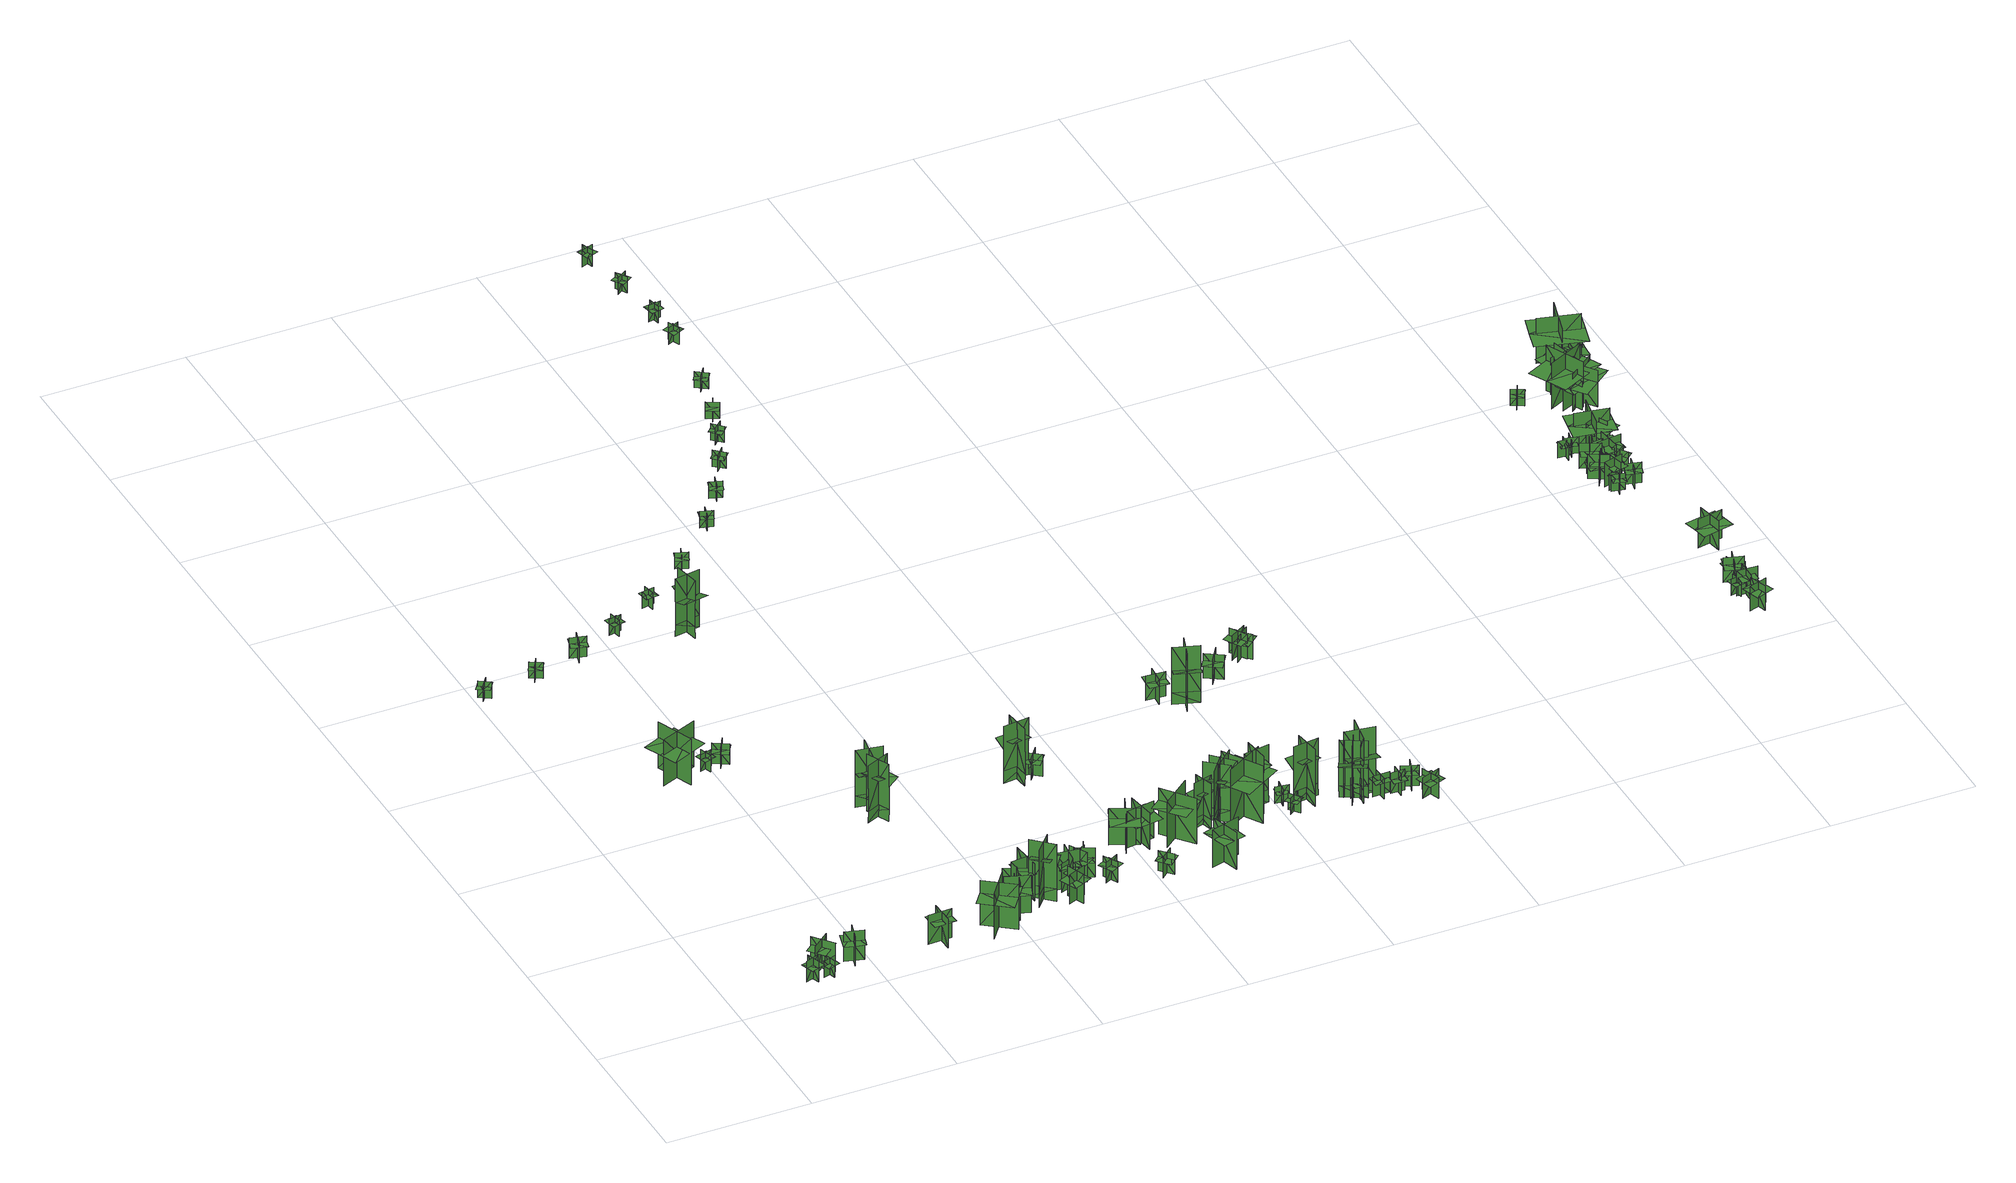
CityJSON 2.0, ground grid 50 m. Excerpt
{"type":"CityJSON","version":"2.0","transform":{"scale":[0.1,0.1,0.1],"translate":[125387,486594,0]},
"CityObjects":{
"tree1":{"type":"SolitaryVegetationObject","geometry":[{"type":"MultiSurface","lod":"1","boundaries":[[[0,1,2]],[[0,2,3]],[[4,5,6]],[[4,6,7]],[[8,9,10]],[[8,10,11]],[[8,12,13]],[[8,13,9]]]}]},
"tree2":{"type":"SolitaryVegetationObject","geometry":[{"type":"MultiSurface","lod":"1","boundaries":[[[14,15,16]],[[14,16,17]],[[18,19,20]],[[18,20,21]],[[22,23,24]],[[22,24,25]],[[22,25,26]],[[22,26,27]]]}]},
"tree3":{"type":"SolitaryVegetationObject","geometry":[{"type":"MultiSurface","lod":"1","boundaries":[[[28,29,30]],[[28,30,31]],[[32,33,34]],[[32,34,35]],[[36,37,38]],[[36,38,39]],[[36,40,41]],[[36,41,37]]]}]},
"tree4":{"type":"SolitaryVegetationObject","geometry":[{"type":"MultiSurface","lod":"1","boundaries":[[[42,43,44]],[[42,44,45]],[[46,47,48]],[[46,48,49]],[[50,51,52]],[[50,52,53]],[[50,54,55]],[[50,55,51]]]}]},
"tree5":{"type":"SolitaryVegetationObject","geometry":[{"type":"MultiSurface","lod":"1","boundaries":[[[56,57,58]],[[56,58,59]],[[60,61,62]],[[60,62,63]],[[64,65,66]],[[64,66,67]],[[64,67,68]],[[64,68,69]]]}]},
"tree6":{"type":"SolitaryVegetationObject","geometry":[{"type":"MultiSurface","lod":"1","boundaries":[[[70,71,72]],[[70,72,73]],[[74,75,76]],[[74,76,77]],[[78,79,80]],[[78,80,81]],[[78,82,83]],[[78,83,79]]]}]},
"tree7":{"type":"SolitaryVegetationObject","geometry":[{"type":"MultiSurface","lod":"1","boundaries":[[[84,85,86]],[[84,86,87]],[[88,89,90]],[[88,90,91]],[[92,93,94]],[[92,94,95]],[[92,95,96]],[[92,96,97]]]}]},
"tree8":{"type":"SolitaryVegetationObject","geometry":[{"type":"MultiSurface","lod":"1","boundaries":[[[98,99,100]],[[98,100,101]],[[102,103,104]],[[102,104,105]],[[106,107,108]],[[106,108,109]],[[106,109,110]],[[106,110,111]]]}]},
"tree9":{"type":"SolitaryVegetationObject","geometry":[{"type":"MultiSurface","lod":"1","boundaries":[[[112,113,114]],[[112,114,115]],[[116,117,118]],[[116,118,119]],[[120,121,122]],[[120,122,123]],[[120,123,124]],[[120,124,125]]]}]},
"tree10":{"type":"SolitaryVegetationObject","geometry":[{"type":"MultiSurface","lod":"1","boundaries":[[[126,127,128]],[[126,128,129]],[[130,131,132]],[[130,132,133]],[[134,135,136]],[[134,136,137]],[[134,137,138]],[[134,138,139]]]}]},
"tree11":{"type":"SolitaryVegetationObject","geometry":[{"type":"MultiSurface","lod":"1","boundaries":[[[140,141,142]],[[140,142,143]],[[144,145,146]],[[144,146,147]],[[148,149,150]],[[148,150,151]],[[148,151,152]],[[148,152,153]]]}]},
"tree12":{"type":"SolitaryVegetationObject","geometry":[{"type":"MultiSurface","lod":"1","boundaries":[[[154,155,156]],[[154,156,157]],[[158,159,160]],[[158,160,161]],[[162,163,164]],[[162,164,165]],[[162,165,166]],[[162,166,167]]]}]},
"tree13":{"type":"SolitaryVegetationObject","geometry":[{"type":"MultiSurface","lod":"1","boundaries":[[[168,169,170]],[[168,170,171]],[[172,173,174]],[[172,174,175]],[[176,177,178]],[[176,178,179]],[[176,180,181]],[[176,181,177]]]}]},
"tree14":{"type":"SolitaryVegetationObject","geometry":[{"type":"MultiSurface","lod":"1","boundaries":[[[182,183,184]],[[182,184,185]],[[186,187,188]],[[186,188,189]],[[190,191,187]],[[190,187,186]],[[192,193,183]],[[192,183,182]],[[194,195,196]],[[194,196,197]],[[198,199,200]],[[198,200,201]]]}]},
"tree15":{"type":"SolitaryVegetationObject","geometry":[{"type":"MultiSurface","lod":"1","boundaries":[[[202,203,204]],[[202,204,205]],[[206,207,208]],[[206,208,209]],[[210,211,212]],[[210,212,213]],[[210,214,215]],[[210,215,211]]]}]},
"tree16":{"type":"SolitaryVegetationObject","geometry":[{"type":"MultiSurface","lod":"1","boundaries":[[[216,217,218]],[[216,218,219]],[[220,221,222]],[[220,222,223]],[[224,225,221]],[[224,221,220]],[[226,227,217]],[[226,217,216]],[[228,229,230]],[[228,230,231]],[[232,233,234]],[[232,234,235]]]}]},
"tree17":{"type":"SolitaryVegetationObject","geometry":[{"type":"MultiSurface","lod":"1","boundaries":[[[236,237,238]],[[236,238,239]],[[240,241,242]],[[240,242,243]],[[244,245,246]],[[244,246,247]],[[244,247,248]],[[244,248,249]]]}]},
"tree18":{"type":"SolitaryVegetationObject","geometry":[{"type":"MultiSurface","lod":"1","boundaries":[[[250,251,252]],[[250,252,253]],[[254,255,256]],[[254,256,257]],[[258,259,260]],[[258,260,261]],[[258,261,262]],[[258,262,263]]]}]},
"tree19":{"type":"SolitaryVegetationObject","geometry":[{"type":"MultiSurface","lod":"1","boundaries":[[[264,265,266]],[[264,266,267]],[[268,269,270]],[[268,270,271]],[[272,273,269]],[[272,269,268]],[[274,275,265]],[[274,265,264]],[[276,277,278]],[[276,278,279]],[[280,281,282]],[[280,282,283]]]}]},
"tree20":{"type":"SolitaryVegetationObject","geometry":[{"type":"MultiSurface","lod":"1","boundaries":[[[284,285,286]],[[284,286,287]],[[288,289,290]],[[288,290,291]],[[292,293,294]],[[292,294,295]],[[292,295,296]],[[292,296,297]]]}]},
"tree21":{"type":"SolitaryVegetationObject","geometry":[{"type":"MultiSurface","lod":"1","boundaries":[[[298,299,300]],[[298,300,301]],[[302,303,304]],[[302,304,305]],[[306,307,308]],[[306,308,309]],[[306,310,311]],[[306,311,307]]]}]},
"tree22":{"type":"SolitaryVegetationObject","geometry":[{"type":"MultiSurface","lod":"1","boundaries":[[[312,313,314]],[[312,314,315]],[[316,317,318]],[[316,318,319]],[[320,321,322]],[[320,322,323]],[[320,323,324]],[[320,324,325]]]}]},
"tree23":{"type":"SolitaryVegetationObject","geometry":[{"type":"MultiSurface","lod":"1","boundaries":[[[326,327,328]],[[326,328,329]],[[330,331,332]],[[330,332,333]],[[334,335,336]],[[334,336,337]],[[334,337,338]],[[334,338,339]]]}]},
"tree24":{"type":"SolitaryVegetationObject","geometry":[{"type":"MultiSurface","lod":"1","boundaries":[[[340,341,342]],[[340,342,343]],[[344,345,346]],[[344,346,347]],[[348,349,350]],[[348,350,351]],[[348,352,353]],[[348,353,349]]]}]},
"tree25":{"type":"SolitaryVegetationObject","geometry":[{"type":"MultiSurface","lod":"1","boundaries":[[[354,355,356]],[[354,356,357]],[[358,359,360]],[[358,360,361]],[[362,363,359]],[[362,359,358]],[[364,365,355]],[[364,355,354]],[[366,367,368]],[[366,368,369]],[[370,371,372]],[[370,372,373]]]}]},
"tree26":{"type":"SolitaryVegetationObject","geometry":[{"type":"MultiSurface","lod":"1","boundaries":[[[374,375,376]],[[374,376,377]],[[378,379,380]],[[378,380,381]],[[382,383,384]],[[382,384,385]],[[382,385,386]],[[382,386,387]]]}]},
"tree27":{"type":"SolitaryVegetationObject","geometry":[{"type":"MultiSurface","lod":"1","boundaries":[[[388,389,390]],[[388,390,391]],[[392,393,394]],[[392,394,395]],[[396,397,398]],[[396,398,399]],[[396,400,401]],[[396,401,397]]]}]},
"tree28":{"type":"SolitaryVegetationObject","geometry":[{"type":"MultiSurface","lod":"1","boundaries":[[[402,403,404]],[[402,404,405]],[[406,407,408]],[[406,408,409]],[[410,411,412]],[[410,412,413]],[[410,413,414]],[[410,414,415]]]}]},
"tree29":{"type":"SolitaryVegetationObject","geometry":[{"type":"MultiSurface","lod":"1","boundaries":[[[416,417,418]],[[416,418,419]],[[420,421,422]],[[420,422,423]],[[424,425,421]],[[424,421,420]],[[426,427,417]],[[426,417,416]],[[428,429,430]],[[428,430,431]],[[432,433,434]],[[432,434,435]]]}]},
"tree30":{"type":"SolitaryVegetationObject","geometry":[{"type":"MultiSurface","lod":"1","boundaries":[[[436,437,438]],[[436,438,439]],[[440,441,442]],[[440,442,443]],[[444,445,446]],[[444,446,447]],[[444,447,448]],[[444,448,449]]]}]},
"tree31":{"type":"SolitaryVegetationObject","geometry":[{"type":"MultiSurface","lod":"1","boundaries":[[[450,451,452]],[[450,452,453]],[[454,455,456]],[[454,456,457]],[[458,459,460]],[[458,460,461]],[[458,461,462]],[[458,462,463]]]}]},
"tree32":{"type":"SolitaryVegetationObject","geometry":[{"type":"MultiSurface","lod":"1","boundaries":[[[464,465,466]],[[464,466,467]],[[468,469,470]],[[468,470,471]],[[472,473,474]],[[472,474,475]],[[472,475,476]],[[472,476,477]]]}]},
"tree33":{"type":"SolitaryVegetationObject","geometry":[{"type":"MultiSurface","lod":"1","boundaries":[[[478,479,480]],[[478,480,481]],[[482,483,484]],[[482,484,485]],[[486,487,488]],[[486,488,489]],[[486,489,490]],[[486,490,491]]]}]},
"tree34":{"type":"SolitaryVegetationObject","geometry":[{"type":"MultiSurface","lod":"1","boundaries":[[[492,493,494]],[[492,494,495]],[[496,497,498]],[[496,498,499]],[[500,501,502]],[[500,502,503]],[[500,503,504]],[[500,504,505]]]}]},
"tree35":{"type":"SolitaryVegetationObject","geometry":[{"type":"MultiSurface","lod":"1","boundaries":[[[506,507,508]],[[506,508,509]],[[510,511,512]],[[510,512,513]],[[514,515,516]],[[514,516,517]],[[514,518,519]],[[514,519,515]]]}]},
"tree36":{"type":"SolitaryVegetationObject","geometry":[{"type":"MultiSurface","lod":"1","boundaries":[[[520,521,522]],[[520,522,523]],[[524,525,526]],[[524,526,527]],[[528,529,530]],[[528,530,531]],[[528,532,533]],[[528,533,529]]]}]},
"tree37":{"type":"SolitaryVegetationObject","geometry":[{"type":"MultiSurface","lod":"1","boundaries":[[[534,535,536]],[[534,536,537]],[[538,539,540]],[[538,540,541]],[[542,543,544]],[[542,544,545]],[[542,545,546]],[[542,546,547]]]}]},
"tree38":{"type":"SolitaryVegetationObject","geometry":[{"type":"MultiSurface","lod":"1","boundaries":[[[548,549,550]],[[548,550,551]],[[552,553,554]],[[552,554,555]],[[556,557,553]],[[556,553,552]],[[558,559,549]],[[558,549,548]],[[560,561,562]],[[560,562,563]],[[564,565,566]],[[564,566,567]]]}]},
"tree39":{"type":"SolitaryVegetationObject","geometry":[{"type":"MultiSurface","lod":"1","boundaries":[[[568,569,570]],[[568,570,571]],[[572,573,574]],[[572,574,575]],[[576,577,573]],[[576,573,572]],[[578,579,569]],[[578,569,568]],[[580,581,582]],[[580,582,583]],[[584,585,586]],[[584,586,587]]]}]},
"tree40":{"type":"SolitaryVegetationObject","geometry":[{"type":"MultiSurface","lod":"1","boundaries":[[[588,589,590]],[[588,590,591]],[[592,593,594]],[[592,594,595]],[[596,597,598]],[[596,598,599]],[[596,599,600]],[[596,600,601]]]}]},
"tree41":{"type":"SolitaryVegetationObject","geometry":[{"type":"MultiSurface","lod":"1","boundaries":[[[602,603,604]],[[602,604,605]],[[606,607,608]],[[606,608,609]],[[610,611,612]],[[610,612,613]],[[610,613,614]],[[610,614,615]]]}]},
"tree42":{"type":"SolitaryVegetationObject","geometry":[{"type":"MultiSurface","lod":"1","boundaries":[[[616,617,618]],[[616,618,619]],[[620,621,622]],[[620,622,623]],[[624,625,621]],[[624,621,620]],[[626,627,617]],[[626,617,616]],[[628,629,630]],[[628,630,631]],[[632,633,634]],[[632,634,635]]]}]},
"tree43":{"type":"SolitaryVegetationObject","geometry":[{"type":"MultiSurface","lod":"1","boundaries":[[[636,637,638]],[[636,638,639]],[[640,641,642]],[[640,642,643]],[[644,645,646]],[[644,646,647]],[[644,647,648]],[[644,648,649]]]}]},
"tree44":{"type":"SolitaryVegetationObject","geometry":[{"type":"MultiSurface","lod":"1","boundaries":[[[650,651,652]],[[650,652,653]],[[654,655,656]],[[654,656,657]],[[658,659,655]],[[658,655,654]],[[660,661,651]],[[660,651,650]],[[662,663,664]],[[662,664,665]],[[666,667,668]],[[666,668,669]]]}]},
"tree45":{"type":"SolitaryVegetationObject","geometry":[{"type":"MultiSurface","lod":"1","boundaries":[[[670,671,672]],[[670,672,673]],[[674,675,676]],[[674,676,677]],[[678,679,680]],[[678,680,681]],[[678,681,682]],[[678,682,683]]]}]},
"tree46":{"type":"SolitaryVegetationObject","geometry":[{"type":"MultiSurface","lod":"1","boundaries":[[[684,685,686]],[[684,686,687]],[[688,689,690]],[[688,690,691]],[[692,693,694]],[[692,694,695]],[[692,695,696]],[[692,696,697]]]}]},
"tree47":{"type":"SolitaryVegetationObject","geometry":[{"type":"MultiSurface","lod":"1","boundaries":[[[698,699,700]],[[698,700,701]],[[702,703,704]],[[702,704,705]],[[706,707,708]],[[706,708,709]],[[706,709,710]],[[706,710,711]]]}]},
"tree48":{"type":"SolitaryVegetationObject","geometry":[{"type":"MultiSurface","lod":"1","boundaries":[[[712,713,714]],[[712,714,715]],[[716,717,718]],[[716,718,719]],[[720,721,722]],[[720,722,723]],[[720,723,724]],[[720,724,725]]]}]},
"tree49":{"type":"SolitaryVegetationObject","geometry":[{"type":"MultiSurface","lod":"1","boundaries":[[[726,727,728]],[[726,728,729]],[[730,731,732]],[[730,732,733]],[[734,735,731]],[[734,731,730]],[[736,737,727]],[[736,727,726]],[[738,739,740]],[[738,740,741]],[[742,743,744]],[[742,744,745]]]}]},
"tree50":{"type":"SolitaryVegetationObject","geometry":[{"type":"MultiSurface","lod":"1","boundaries":[[[746,747,748]],[[746,748,749]],[[750,751,752]],[[750,752,753]],[[754,755,756]],[[754,756,757]],[[754,757,758]],[[754,758,759]]]}]},
"tree51":{"type":"SolitaryVegetationObject","geometry":[{"type":"MultiSurface","lod":"1","boundaries":[[[760,761,762]],[[760,762,763]],[[764,765,766]],[[764,766,767]],[[768,769,770]],[[768,770,771]],[[768,771,772]],[[768,772,773]]]}]},
"tree52":{"type":"SolitaryVegetationObject","geometry":[{"type":"MultiSurface","lod":"1","boundaries":[[[774,775,776]],[[774,776,777]],[[778,779,780]],[[778,780,781]],[[782,783,779]],[[782,779,778]],[[784,785,775]],[[784,775,774]],[[786,787,788]],[[786,788,789]],[[790,791,792]],[[790,792,793]]]}]},
"tree53":{"type":"SolitaryVegetationObject","geometry":[{"type":"MultiSurface","lod":"1","boundaries":[[[794,795,796]],[[794,796,797]],[[798,799,800]],[[798,800,801]],[[802,803,799]],[[802,799,798]],[[804,805,795]],[[804,795,794]],[[806,807,808]],[[806,808,809]],[[810,811,812]],[[810,812,813]]]}]},
"tree54":{"type":"SolitaryVegetationObject","geometry":[{"type":"MultiSurface","lod":"1","boundaries":[[[814,815,816]],[[814,816,817]],[[818,819,820]],[[818,820,821]],[[822,823,824]],[[822,824,825]],[[822,825,826]],[[822,826,827]]]}]},
"tree55":{"type":"SolitaryVegetationObject","geometry":[{"type":"MultiSurface","lod":"1","boundaries":[[[828,829,830]],[[828,830,831]],[[832,833,834]],[[832,834,835]],[[836,837,838]],[[836,838,839]],[[836,839,840]],[[836,840,841]]]}]},
"tree56":{"type":"SolitaryVegetationObject","geometry":[{"type":"MultiSurface","lod":"1","boundaries":[[[842,843,844]],[[842,844,845]],[[846,847,848]],[[846,848,849]],[[850,851,847]],[[850,847,846]],[[852,853,843]],[[852,843,842]],[[854,855,856]],[[854,856,857]],[[858,859,860]],[[858,860,861]]]}]},
"tree57":{"type":"SolitaryVegetationObject","geometry":[{"type":"MultiSurface","lod":"1","boundaries":[[[862,863,864]],[[862,864,865]],[[866,867,868]],[[866,868,869]],[[870,871,872]],[[870,872,873]],[[870,874,875]],[[870,875,871]]]}]},
"tree58":{"type":"SolitaryVegetationObject","geometry":[{"type":"MultiSurface","lod":"1","boundaries":[[[876,877,878]],[[876,878,879]],[[880,881,882]],[[880,882,883]],[[884,885,886]],[[884,886,887]],[[884,888,889]],[[884,889,885]]]}]},
"tree59":{"type":"SolitaryVegetationObject","geometry":[{"type":"MultiSurface","lod":"1","boundaries":[[[890,891,892]],[[890,892,893]],[[894,895,896]],[[894,896,897]],[[898,899,900]],[[898,900,901]],[[898,901,902]],[[898,902,903]]]}]},
"tree60":{"type":"SolitaryVegetationObject","geometry":[{"type":"MultiSurface","lod":"1","boundaries":[[[904,905,906]],[[904,906,907]],[[908,909,910]],[[908,910,911]],[[912,913,914]],[[912,914,915]],[[912,915,916]],[[912,916,917]]]}]},
"tree61":{"type":"SolitaryVegetationObject","geometry":[{"type":"MultiSurface","lod":"1","boundaries":[[[918,919,920]],[[918,920,921]],[[922,923,924]],[[922,924,925]],[[926,927,928]],[[926,928,929]],[[926,929,930]],[[926,930,931]]]}]},
"tree62":{"type":"SolitaryVegetationObject","geometry":[{"type":"MultiSurface","lod":"1","boundaries":[[[932,933,934]],[[932,934,935]],[[936,937,938]],[[936,938,939]],[[940,941,942]],[[940,942,943]],[[940,944,945]],[[940,945,941]]]}]},
"tree63":{"type":"SolitaryVegetationObject","geometry":[{"type":"MultiSurface","lod":"1","boundaries":[[[946,947,948]],[[946,948,949]],[[950,951,952]],[[950,952,953]],[[954,955,956]],[[954,956,957]],[[954,957,958]],[[954,958,959]]]}]},
"tree64":{"type":"SolitaryVegetationObject","geometry":[{"type":"MultiSurface","lod":"1","boundaries":[[[960,961,962]],[[960,962,963]],[[964,965,966]],[[964,966,967]],[[968,969,970]],[[968,970,971]],[[968,971,972]],[[968,972,973]]]}]},
"tree65":{"type":"SolitaryVegetationObject","geometry":[{"type":"MultiSurface","lod":"1","boundaries":[[[974,975,976]],[[974,976,977]],[[978,979,980]],[[978,980,981]],[[982,983,984]],[[982,984,985]],[[982,985,986]],[[982,986,987]]]}]},
"tree66":{"type":"SolitaryVegetationObject","geometry":[{"type":"MultiSurface","lod":"1","boundaries":[[[988,989,990]],[[988,990,991]],[[992,993,994]],[[992,994,995]],[[996,997,998]],[[996,998,999]],[[996,999,1000]],[[996,1000,1001]]]}]},
"tree67":{"type":"SolitaryVegetationObject","geometry":[{"type":"MultiSurface","lod":"1","boundaries":[[[1002,1003,1004]],[[1002,1004,1005]],[[1006,1007,1008]],[[1006,1008,1009]],[[1010,1011,1012]],[[1010,1012,1013]],[[1010,1013,1014]],[[1010,1014,1015]]]}]},
"tree68":{"type":"SolitaryVegetationObject","geometry":[{"type":"MultiSurface","lod":"1","boundaries":[[[1016,1017,1018]],[[1016,1018,1019]],[[1020,1021,1022]],[[1020,1022,1023]],[[1024,1025,1026]],[[1024,1026,1027]],[[1024,1027,1028]],[[1024,1028,1029]]]}]},
"tree69":{"type":"SolitaryVegetationObject","geometry":[{"type":"MultiSurface","lod":"1","boundaries":[[[1030,1031,1032]],[[1030,1032,1033]],[[1034,1035,1036]],[[1034,1036,1037]],[[1038,1039,1040]],[[1038,1040,1041]],[[1038,1041,1042]],[[1038,1042,1043]]]}]},
"tree70":{"type":"SolitaryVegetationObject","geometry":[{"type":"MultiSurface","lod":"1","boundaries":[[[1044,1045,1046]],[[1044,1046,1047]],[[1048,1049,1050]],[[1048,1050,1051]],[[1052,1053,1054]],[[1052,1054,1055]],[[1052,1056,1057]],[[1052,1057,1053]]]}]},
"tree71":{"type":"SolitaryVegetationObject","geometry":[{"type":"MultiSurface","lod":"1","boundaries":[[[1058,1059,1060]],[[1058,1060,1061]],[[1062,1063,1064]],[[1062,1064,1065]],[[1066,1067,1068]],[[1066,1068,1069]],[[1066,1069,1070]],[[1066,1070,1071]]]}]},
"tree72":{"type":"SolitaryVegetationObject","geometry":[{"type":"MultiSurface","lod":"1","boundaries":[[[1072,1073,1074]],[[1072,1074,1075]],[[1076,1077,1078]],[[1076,1078,1079]],[[1080,1081,1082]],[[1080,1082,1083]],[[1080,1083,1084]],[[1080,1084,1085]]]}]},
"tree73":{"type":"SolitaryVegetationObject","geometry":[{"type":"MultiSurface","lod":"1","boundaries":[[[1086,1087,1088]],[[1086,1088,1089]],[[1090,1091,1092]],[[1090,1092,1093]],[[1094,1095,1096]],[[1094,1096,1097]],[[1094,1097,1098]],[[1094,1098,1099]]]}]},
"tree74":{"type":"SolitaryVegetationObject","geometry":[{"type":"MultiSurface","lod":"1","boundaries":[[[1100,1101,1102]],[[1100,1102,1103]],[[1104,1105,1106]],[[1104,1106,1107]],[[1108,1109,1110]],[[1108,1110,1111]],[[1108,1111,1112]],[[1108,1112,1113]]]}]},
"tree75":{"type":"SolitaryVegetationObject","geometry":[{"type":"MultiSurface","lod":"1","boundaries":[[[1114,1115,1116]],[[1114,1116,1117]],[[1118,1119,1120]],[[1118,1120,1121]],[[1122,1123,1124]],[[1122,1124,1125]],[[1122,1125,1126]],[[1122,1126,1127]]]}]},
"tree76":{"type":"SolitaryVegetationObject","geometry":[{"type":"MultiSurface","lod":"1","boundaries":[[[1128,1129,1130]],[[1128,1130,1131]],[[1132,1133,1134]],[[1132,1134,1135]],[[1136,1137,1138]],[[1136,1138,1139]],[[1136,1139,1140]],[[1136,1140,1141]]]}]},
"tree77":{"type":"SolitaryVegetationObject","geometry":[{"type":"MultiSurface","lod":"1","boundaries":[[[1142,1143,1144]],[[1142,1144,1145]],[[1146,1147,1148]],[[1146,1148,1149]],[[1150,1151,1152]],[[1150,1152,1153]],[[1150,1153,1154]],[[1150,1154,1155]]]}]},
"tree78":{"type":"SolitaryVegetationObject","geometry":[{"type":"MultiSurface","lod":"1","boundaries":[[[1156,1157,1158]],[[1156,1158,1159]],[[1160,1161,1162]],[[1160,1162,1163]],[[1164,1165,1166]],[[1164,1166,1167]],[[1164,1167,1168]],[[1164,1168,1169]]]}]},
"tree79":{"type":"SolitaryVegetationObject","geometry":[{"type":"MultiSurface","lod":"1","boundaries":[[[1170,1171,1172]],[[1170,1172,1173]],[[1174,1175,1176]],[[1174,1176,1177]],[[1178,1179,1180]],[[1178,1180,1181]],[[1178,1181,1182]],[[1178,1182,1183]]]}]},
"tree80":{"type":"SolitaryVegetationObject","geometry":[{"type":"MultiSurface","lod":"1","boundaries":[[[1184,1185,1186]],[[1184,1186,1187]],[[1188,1189,1190]],[[1188,1190,1191]],[[1192,1193,1194]],[[1192,1194,1195]],[[1192,1195,1196]],[[1192,1196,1197]]]}]},
"tree81":{"type":"SolitaryVegetationObject","geometry":[{"type":"MultiSurface","lod":"1","boundaries":[[[1198,1199,1200]],[[1198,1200,1201]],[[1202,1203,1204]],[[1202,1204,1205]],[[1206,1207,1208]],[[1206,1208,1209]],[[1206,1209,1210]],[[1206,1210,1211]]]}]},
"tree82":{"type":"SolitaryVegetationObject","geometry":[{"type":"MultiSurface","lod":"1","boundaries":[[[1212,1213,1214]],[[1212,1214,1215]],[[1216,1217,1218]],[[1216,1218,1219]],[[1220,1221,1222]],[[1220,1222,1223]],[[1220,1223,1224]],[[1220,1224,1225]]]}]},
"tree83":{"type":"SolitaryVegetationObject","geometry":[{"type":"MultiSurface","lod":"1","boundaries":[[[1226,1227,1228]],[[1226,1228,1229]],[[1230,1231,1232]],[[1230,1232,1233]],[[1234,1235,1236]],[[1234,1236,1237]],[[1234,1237,1238]],[[1234,1238,1239]]]}]},
"tree84":{"type":"SolitaryVegetationObject","geometry":[{"type":"MultiSurface","lod":"1","boundaries":[[[1240,1241,1242]],[[1240,1242,1243]],[[1244,1245,1246]],[[1244,1246,1247]],[[1248,1249,1250]],[[1248,1250,1251]],[[1248,1251,1252]],[[1248,1252,1253]]]}]},
"tree85":{"type":"SolitaryVegetationObject","geometry":[{"type":"MultiSurface","lod":"1","boundaries":[[[1254,1255,1256]],[[1254,1256,1257]],[[1258,1259,1260]],[[1258,1260,1261]],[[1262,1263,1264]],[[1262,1264,1265]],[[1262,1265,1266]],[[1262,1266,1267]]]}]},
"tree86":{"type":"SolitaryVegetationObject","geometry":[{"type":"MultiSurface","lod":"1","boundaries":[[[1268,1269,1270]],[[1268,1270,1271]],[[1272,1273,1274]],[[1272,1274,1275]],[[1276,1277,1278]],[[1276,1278,1279]],[[1276,1279,1280]],[[1276,1280,1281]]]}]},
"tree87":{"type":"SolitaryVegetationObject","geometry":[{"type":"MultiSurface","lod":"1","boundaries":[[[1282,1283,1284]],[[1282,1284,1285]],[[1286,1287,1288]],[[1286,1288,1289]],[[1290,1291,1292]],[[1290,1292,1293]],[[1290,1293,1294]],[[1290,1294,1295]]]}]},
"tree88":{"type":"SolitaryVegetationObject","geometry":[{"type":"MultiSurface","lod":"1","boundaries":[[[1296,1297,1298]],[[1296,1298,1299]],[[1300,1301,1302]],[[1300,1302,1303]],[[1304,1305,1306]],[[1304,1306,1307]],[[1304,1307,1308]],[[1304,1308,1309]]]}]},
"tree89":{"type":"SolitaryVegetationObject","geometry":[{"type":"MultiSurface","lod":"1","boundaries":[[[1310,1311,1312]],[[1310,1312,1313]],[[1314,1315,1316]],[[1314,1316,1317]],[[1318,1319,1320]],[[1318,1320,1321]],[[1318,1321,1322]],[[1318,1322,1323]]]}]},
"tree90":{"type":"SolitaryVegetationObject","geometry":[{"type":"MultiSurface","lod":"1","boundaries":[[[1324,1325,1326]],[[1324,1326,1327]],[[1328,1329,1330]],[[1328,1330,1331]],[[1332,1333,1334]],[[1332,1334,1335]],[[1332,1335,1336]],[[1332,1336,1337]]]}]},
"tree91":{"type":"SolitaryVegetationObject","geometry":[{"type":"MultiSurface","lod":"1","boundaries":[[[1338,1339,1340]],[[1338,1340,1341]],[[1342,1343,1344]],[[1342,1344,1345]],[[1346,1347,1348]],[[1346,1348,1349]],[[1346,1349,1350]],[[1346,1350,1351]]]}]},
"tree92":{"type":"SolitaryVegetationObject","geometry":[{"type":"MultiSurface","lod":"1","boundaries":[[[1352,1353,1354]],[[1352,1354,1355]],[[1356,1357,1358]],[[1356,1358,1359]],[[1360,1361,1362]],[[1360,1362,1363]],[[1360,1363,1364]],[[1360,1364,1365]]]}]},
"tree93":{"type":"SolitaryVegetationObject","geometry":[{"type":"MultiSurface","lod":"1","boundaries":[[[1366,1367,1368]],[[1366,1368,1369]],[[1370,1371,1372]],[[1370,1372,1373]],[[1374,1375,1376]],[[1374,1376,1377]],[[1374,1377,1378]],[[1374,1378,1379]]]}]},
"tree94":{"type":"SolitaryVegetationObject","geometry":[{"type":"MultiSurface","lod":"1","boundaries":[[[1380,1381,1382]],[[1380,1382,1383]],[[1384,1385,1386]],[[1384,1386,1387]],[[1388,1389,1390]],[[1388,1390,1391]],[[1388,1391,1392]],[[1388,1392,1393]]]}]},
"tree95":{"type":"SolitaryVegetationObject","geometry":[{"type":"MultiSurface","lod":"1","boundaries":[[[1394,1395,1396]],[[1394,1396,1397]],[[1398,1399,1400]],[[1398,1400,1401]],[[1402,1403,1404]],[[1402,1404,1405]],[[1402,1406,1407]],[[1402,1407,1403]]]}]},
"tree96":{"type":"SolitaryVegetationObject","geometry":[{"type":"MultiSurface","lod":"1","boundaries":[[[1408,1409,1410]],[[1408,1410,1411]],[[1412,1413,1414]],[[1412,1414,1415]],[[1416,1417,1418]],[[1416,1418,1419]],[[1416,1419,1420]],[[1416,1420,1421]]]}]},
"tree97":{"type":"SolitaryVegetationObject","geometry":[{"type":"MultiSurface","lod":"1","boundaries":[[[1422,1423,1424]],[[1422,1424,1425]],[[1426,1427,1428]],[[1426,1428,1429]],[[1430,1431,1432]],[[1430,1432,1433]],[[1430,1433,1434]],[[1430,1434,1435]]]}]},
"tree98":{"type":"SolitaryVegetationObject","geometry":[{"type":"MultiSurface","lod":"1","boundaries":[[[1436,1437,1438]],[[1436,1438,1439]],[[1440,1441,1442]],[[1440,1442,1443]],[[1444,1445,1446]],[[1444,1446,1447]],[[1444,1447,1448]],[[1444,1448,1449]]]}]}
},
"vertices":[
[262,84,17],[307,99,17],[307,99,96],[262,84,96],[295,68,17],[280,113,17],[280,113,96],[295,68,96],[295,68,70],[280,113,70],[255,105,70],[271,60,70],[320,76,70],[304,121,70],
[352,72,15],[339,114,15],[339,114,77],[352,72,77],[366,98,15],[323,85,15],[323,85,77],[366,98,77],[366,98,59],[359,119,59],[317,106,59],[323,85,59],[330,64,59],[372,77,59],
[303,109,12],[367,162,12],[367,162,121],[303,109,121],[369,104,12],[315,167,12],[315,167,121],[369,104,121],[309,114,93],[367,162,93],[346,187,93],[288,139,93],[330,89,93],[388,137,93],
[481,124,12],[417,142,12],[417,142,123],[481,124,123],[456,168,12],[438,104,12],[438,104,123],[456,168,123],[456,168,87],[438,104,87],[473,95,87],[491,158,87],[421,178,87],[403,114,87],
[14,1932,10],[51,1907,10],[51,1907,72],[14,1932,72],[19,1903,10],[45,1939,10],[45,1939,72],[19,1903,72],[19,1903,54],[38,1890,54],[63,1927,54],[45,1939,54],[26,1952,54],[1,1916,54],
[691,109,15],[774,112,15],[774,112,125],[691,109,125],[739,65,15],[736,147,15],[736,147,125],[739,65,125],[698,109,97],[774,112,97],[772,145,97],[697,142,97],[699,76,97],[775,80,97],
[458,1308,5],[330,1255,5],[330,1255,178],[458,1308,178],[357,1350,5],[409,1222,5],[409,1222,178],[357,1350,178],[446,1313,122],[421,1372,122],[294,1317,122],[320,1258,122],[345,1200,122],[472,1255,122],
[231,1966,10],[209,1928,10],[209,1928,71],[231,1966,71],[203,1958,10],[241,1936,10],[241,1936,71],[203,1958,71],[203,1958,54],[192,1939,54],[230,1917,54],[241,1936,54],[252,1955,54],[214,1978,54],
[478,1297,9],[492,1255,9],[492,1255,71],[478,1297,71],[465,1271,9],[507,1284,9],[507,1284,71],[465,1271,71],[465,1271,54],[471,1250,54],[513,1263,54],[507,1284,54],[500,1305,54],[458,1292,54],
[527,1258,9],[555,1305,9],[555,1305,86],[527,1258,86],[563,1267,9],[515,1295,9],[515,1295,86],[563,1267,86],[563,1267,64],[577,1290,64],[529,1319,64],[515,1295,64],[501,1271,64],[549,1243,64],
[962,142,18],[888,45,18],[888,45,187],[962,142,187],[881,131,18],[978,58,18],[978,58,187],[881,131,187],[881,131,140],[844,83,140],[941,9,140],[978,58,140],[1015,106,140],[918,180,140],
[394,2019,9],[380,1966,9],[380,1966,86],[394,2019,86],[362,2001,9],[416,1987,9],[416,1987,86],[362,2001,86],[362,2001,65],[355,1974,65],[409,1960,65],[416,1987,65],[422,2014,65],[369,2027,65],
[1031,183,17],[1004,102,17],[1004,102,159],[1031,183,159],[972,153,17],[1053,126,17],[1053,126,159],[972,153,159],[972,153,113],[1053,126,113],[1068,170,113],[987,198,113],[957,109,113],[1038,82,113],
[835,852,57],[873,770,57],[872,769,227],[834,851,227],[811,788,57],[893,826,57],[893,826,227],[811,789,227],[811,789,12],[893,826,12],[834,851,12],[872,769,12],[834,852,140],[872,769,140],[914,789,156],[876,871,156],[867,781,167],[838,842,167],[807,828,176],[836,766,176],
[1025,187,12],[1058,263,12],[1058,263,122],[1025,187,122],[1086,211,12],[1010,244,12],[1010,244,122],[1086,211,122],[1028,193,94],[1058,263,94],[1028,276,94],[998,207,94],[1058,180,94],[1088,249,94],
[900,868,57],[810,882,57],[811,883,227],[900,869,227],[860,923,57],[846,834,57],[847,834,227],[860,923,227],[860,923,12],[847,834,12],[900,869,12],[811,883,12],[900,869,140],[811,883,140],[803,837,156],[893,823,156],[823,881,167],[890,871,167],[895,905,176],[828,915,176],
[1093,182,14],[1082,286,14],[1082,286,154],[1093,182,154],[1135,234,14],[1135,234,154],[1031,223,154],[1031,223,14],[1135,234,110],[1130,277,110],[1047,269,110],[1052,225,110],[1056,182,110],[1139,190,110],
[544,2084,10],[553,2041,10],[553,2041,71],[544,2084,71],[528,2059,10],[571,2069,10],[571,2069,71],[528,2059,71],[528,2059,54],[533,2038,54],[576,2047,54],[571,2069,54],[567,2090,54],[523,2081,54],
[1083,204,65],[1150,144,65],[1149,143,235],[1082,203,235],[1086,136,65],[1147,203,65],[1146,204,235],[1086,136,235],[1086,136,20],[1146,204,20],[1082,203,20],[1149,143,20],[1082,204,148],[1150,143,148],[1180,177,165],[1113,238,165],[1140,151,175],[1089,196,175],[1067,171,184],[1117,126,184],
[877,932,3],[927,975,3],[927,975,96],[877,932,96],[921,928,3],[878,978,3],[878,978,96],[921,928,96],[921,928,70],[946,949,70],[903,1000,70],[878,978,70],[852,957,70],[896,906,70],
[1243,142,17],[1181,116,17],[1181,116,127],[1243,142,127],[1196,161,17],[1221,100,17],[1221,100,127],[1196,161,127],[1196,161,92],[1221,100,92],[1254,114,92],[1229,175,92],[1162,147,92],[1187,86,92],
[1254,197,14],[1174,206,14],[1174,206,153],[1254,197,153],[1221,239,14],[1221,239,153],[1212,159,153],[1212,159,14],[1221,236,108],[1187,240,108],[1179,175,108],[1213,172,108],[1247,168,108],[1254,232,108],
[1187,185,15],[1247,207,15],[1247,207,123],[1187,185,123],[1225,168,15],[1225,168,123],[1204,227,123],[1204,227,15],[1225,170,88],[1250,179,88],[1232,227,88],[1207,218,88],[1182,209,88],[1200,161,88],
[1249,261,15],[1282,203,15],[1282,203,126],[1249,261,126],[1236,212,15],[1293,245,15],[1293,245,126],[1236,212,126],[1236,212,90],[1293,245,90],[1275,276,90],[1218,243,90],[1254,180,90],[1312,213,90],
[799,1979,56],[710,1963,56],[710,1965,227],[799,1980,227],[743,2018,57],[759,1929,57],[760,1929,227],[744,2019,227],[744,2019,11],[760,1929,11],[799,1980,11],[710,1965,11],[799,1980,139],[710,1964,139],[718,1918,156],[807,1934,156],[722,1966,166],[789,1978,166],[783,2012,176],[716,2000,176],
[726,2156,10],[683,2149,10],[683,2149,71],[726,2156,71],[703,2173,10],[710,2130,10],[710,2130,71],[703,2173,71],[703,2173,54],[681,2170,54],[688,2126,54],[710,2130,54],[732,2133,54],[724,2177,54],
[1316,216,16],[1256,244,16],[1256,244,126],[1316,216,126],[1299,264,16],[1271,204,16],[1271,204,126],[1299,264,126],[1299,264,90],[1271,204,90],[1303,188,90],[1332,248,90],[1266,279,90],[1238,219,90],
[1332,171,16],[1381,197,16],[1381,197,93],[1332,171,93],[1367,160,16],[1341,209,16],[1341,209,93],[1367,160,93],[1367,160,72],[1392,173,72],[1365,222,72],[1341,209,72],[1317,196,72],[1343,147,72],
[1279,795,64],[1369,806,64],[1369,804,234],[1279,794,234],[1332,753,64],[1322,843,64],[1321,843,234],[1331,752,234],[1331,752,19],[1321,843,19],[1279,794,19],[1369,804,19],[1279,794,147],[1369,805,147],[1363,851,163],[1273,840,163],[1356,803,174],[1289,795,174],[1293,761,183],[1361,769,183],
[1543,119,18],[1506,160,18],[1506,160,95],[1543,119,95],[1545,156,18],[1504,118,18],[1504,118,95],[1545,156,95],[1545,156,74],[1526,176,74],[1486,139,74],[1504,118,74],[1523,98,74],[1564,136,74],
[892,2308,12],[876,2267,12],[876,2267,73],[892,2308,73],[865,2296,12],[906,2280,12],[906,2280,73],[865,2296,73],[865,2296,56],[857,2276,56],[898,2260,56],[906,2280,56],[914,2301,56],[873,2317,56],
[1459,291,16],[1498,383,16],[1498,383,154],[1459,291,154],[1521,315,16],[1429,355,16],[1429,355,154],[1521,315,154],[1521,315,116],[1541,361,116],[1449,401,116],[1429,355,116],[1410,309,116],[1501,270,116],
[1534,278,15],[1519,376,15],[1519,376,154],[1534,278,154],[1573,331,15],[1475,316,15],[1475,316,154],[1573,331,154],[1573,331,115],[1566,380,115],[1467,365,115],[1475,316,115],[1482,267,115],[1581,282,115],
[1359,815,17],[1406,779,17],[1406,779,99],[1359,815,99],[1364,776,17],[1400,823,17],[1400,823,99],[1364,776,99],[1364,776,76],[1387,758,76],[1423,805,76],[1400,823,76],[1376,841,76],[1340,794,76],
[1680,246,13],[1598,347,13],[1598,347,185],[1680,246,185],[1690,349,13],[1589,267,13],[1589,267,185],[1690,349,185],[1673,255,141],[1598,347,141],[1558,315,141],[1633,223,141],[1713,287,141],[1638,380,141],
[1731,65,14],[1701,167,14],[1701,167,155],[1731,65,155],[1771,139,14],[1669,109,14],[1669,109,155],[1771,139,155],[1728,74,118],[1701,167,118],[1661,155,118],[1688,62,118],[1769,85,118],[1742,179,118],
[1032,2464,12],[1074,2452,12],[1074,2452,73],[1032,2464,73],[1046,2438,12],[1058,2481,12],[1058,2481,73],[1046,2438,73],[1046,2438,56],[1067,2432,56],[1079,2475,56],[1058,2481,56],[1036,2487,56],[1025,2444,56],
[1706,320,53],[1774,340,53],[1774,339,187],[1706,319,187],[1753,294,53],[1733,363,53],[1732,362,187],[1752,294,187],[1752,294,17],[1732,362,17],[1706,319,17],[1774,339,17],[1706,319,118],[1774,340,118],[1764,374,131],[1696,354,131],[1765,337,139],[1714,321,139],[1722,296,146],[1773,311,146],
[1754,357,62],[1825,301,62],[1824,300,233],[1753,356,233],[1761,289,63],[1818,360,63],[1817,360,233],[1761,290,233],[1761,290,17],[1817,360,17],[1753,356,17],[1824,300,17],[1754,357,146],[1824,300,146],[1853,336,162],[1783,393,162],[1815,308,172],[1761,350,172],[1740,323,182],[1793,281,182],
[1821,349,17],[1779,365,17],[1779,365,78],[1821,349,78],[1809,376,17],[1793,335,17],[1793,335,78],[1809,376,78],[1809,376,61],[1788,384,61],[1772,342,61],[1793,335,61],[1814,327,61],[1830,368,61],
[1141,2570,12],[1155,2612,12],[1155,2612,74],[1141,2570,74],[1168,2583,12],[1126,2597,12],[1126,2597,74],[1168,2583,74],[1168,2583,56],[1175,2604,56],[1133,2618,56],[1126,2597,56],[1119,2576,56],[1161,2562,56],
[1856,378,62],[1790,316,62],[1789,317,232],[1855,379,232],[1788,380,62],[1850,314,62],[1851,315,232],[1788,381,232],[1788,381,17],[1851,315,17],[1855,379,17],[1789,317,17],[1856,379,145],[1790,316,145],[1821,283,161],[1887,345,161],[1799,325,172],[1848,372,172],[1824,397,181],[1775,350,181],
[1815,284,12],[1947,364,12],[1947,364,228],[1815,284,228],[1915,259,12],[1834,391,12],[1834,391,228],[1915,259,228],[1915,259,167],[1981,299,167],[1900,431,167],[1834,391,167],[1768,351,167],[1848,218,167],
[1936,301,60],[1925,390,60],[1926,391,231],[1937,301,231],[1978,355,61],[1888,343,61],[1888,342,231],[1978,354,231],[1978,354,15],[1888,342,15],[1937,301,15],[1926,391,15],[1937,301,144],[1926,391,144],[1880,385,160],[1891,295,160],[1927,378,170],[1936,311,170],[1970,315,180],[1961,383,180],
[1246,2722,11],[1212,2751,11],[1212,2751,72],[1246,2722,72],[1244,2751,11],[1215,2718,11],[1215,2718,72],[1244,2751,72],[1244,2751,55],[1227,2766,55],[1198,2733,55],[1215,2718,55],[1231,2703,55],[1260,2737,55],
[2014,289,17],[2041,254,17],[2041,254,78],[2014,289,78],[2010,260,17],[2046,287,17],[2046,287,78],[2010,260,78],[2010,260,61],[2024,242,61],[2059,269,61],[2046,287,61],[2032,304,61],[1997,277,61],
[1992,339,15],[2038,332,15],[2038,332,77],[1992,339,77],[2010,315,15],[2010,315,77],[2017,361,77],[2017,361,15],[2010,315,58],[2029,312,58],[2035,349,58],[2016,352,58],[1997,355,58],[1991,318,58],
[1271,2852,11],[1303,2883,11],[1303,2883,72],[1271,2852,72],[1301,2852,11],[1270,2883,11],[1270,2883,72],[1301,2852,72],[1301,2852,55],[1316,2867,55],[1285,2899,55],[1270,2883,55],[1254,2867,55],[1285,2836,55],
[2045,314,57],[2135,327,57],[2135,326,227],[2045,313,227],[2100,273,58],[2087,363,58],[2086,363,227],[2099,273,227],[2099,273,12],[2086,363,12],[2045,313,12],[2135,326,12],[2045,313,140],[2135,326,140],[2128,372,157],[2038,359,157],[2122,325,167],[2055,314,167],[2060,280,176],[2128,291,176],
[1904,1039,20],[1899,973,20],[1899,973,112],[1904,1039,112],[1870,1010,20],[1936,1005,20],[1936,1005,112],[1870,1010,112],[1870,1010,86],[1867,977,86],[1934,972,86],[1936,1005,86],[1939,1039,86],[1872,1044,86],
[1317,2967,11],[1336,3007,11],[1336,3007,72],[1317,2967,72],[1345,2976,11],[1305,2996,11],[1305,2996,72],[1345,2976,72],[1345,2976,55],[1355,2996,55],[1315,3016,55],[1305,2996,55],[1295,2976,55],[1335,2956,55],
[2023,934,58],[1937,963,58],[1937,964,229],[2023,935,229],[1993,995,59],[1964,909,59],[1964,909,229],[1993,995,229],[1993,995,13],[1964,909,13],[2023,935,13],[1937,964,13],[2023,935,141],[1937,964,141],[1922,920,158],[2008,891,158],[1949,960,168],[2013,938,168],[2024,971,178],[1960,992,178],
[2263,234,64],[2183,277,64],[2184,278,234],[2264,235,234],[2244,300,64],[2201,220,64],[2201,220,234],[2245,299,234],[2245,299,19],[2201,220,19],[2264,235,19],[2184,278,19],[2263,235,147],[2184,278,147],[2162,237,163],[2241,194,163],[2195,272,174],[2255,240,174],[2271,270,183],[2211,302,183],
[1354,3131,11],[1380,3166,11],[1380,3166,72],[1354,3131,72],[1383,3135,11],[1347,3161,11],[1347,3161,72],[1383,3135,72],[1383,3135,55],[1396,3153,55],[1360,3179,55],[1347,3161,55],[1334,3144,55],[1370,3117,55],
[2213,255,20],[2271,258,20],[2271,258,97],[2213,255,97],[2241,230,20],[2241,230,97],[2238,288,97],[2238,288,20],[2241,230,73],[2265,231,73],[2263,278,73],[2239,277,73],[2215,275,73],[2217,229,73],
[2298,252,71],[2196,268,71],[2196,270,266],[2299,253,266],[2253,315,71],[2236,213,71],[2237,213,266],[2254,315,266],[2254,315,20],[2237,213,20],[2299,253,20],[2196,270,20],[2299,253,166],[2196,269,166],[2188,217,185],[2290,201,185],[2210,267,197],[2287,255,197],[2293,294,207],[2216,306,207],
[2336,233,21],[2277,231,21],[2277,231,99],[2336,233,99],[2302,264,21],[2304,205,21],[2304,205,99],[2302,264,99],[2331,233,79],[2277,231,79],[2278,207,79],[2332,209,79],[2330,256,79],[2276,254,79],
[2359,245,24],[2359,197,24],[2359,197,103],[2359,245,103],[2334,219,24],[2381,219,24],[2381,219,103],[2334,219,103],[2334,219,77],[2381,219,77],[2381,245,77],[2334,245,77],[2333,193,77],[2381,193,77],
[1389,3437,9],[1407,3397,9],[1407,3397,71],[1389,3437,71],[1378,3410,9],[1418,3428,9],[1418,3428,71],[1378,3410,71],[1378,3410,54],[1387,3389,54],[1428,3408,54],[1418,3428,54],[1409,3448,54],[1369,3430,54],
[2099,1008,13],[2136,1064,13],[2136,1064,106],[2099,1008,106],[2143,1017,13],[2087,1053,13],[2087,1053,106],[2143,1017,106],[2143,1017,80],[2161,1045,80],[2105,1081,80],[2087,1053,80],[2069,1025,80],[2125,989,80],
[1374,3547,9],[1418,3555,9],[1418,3555,71],[1374,3547,71],[1399,3530,9],[1390,3573,9],[1390,3573,71],[1399,3530,71],[1399,3530,54],[1420,3534,54],[1412,3578,54],[1390,3573,54],[1368,3569,54],[1377,3526,54],
[2419,260,25],[2398,204,25],[2398,204,103],[2419,260,103],[2377,240,25],[2432,219,25],[2432,219,103],[2377,240,103],[2417,255,83],[2398,204,83],[2420,196,83],[2439,247,83],[2395,263,83],[2377,212,83],
[1354,3724,9],[1391,3749,9],[1391,3749,70],[1354,3724,70],[1383,3718,9],[1359,3755,9],[1359,3755,70],[1383,3718,70],[1383,3718,53],[1402,3731,53],[1377,3768,53],[1359,3755,53],[1340,3743,53],[1365,3706,53],
[2433,200,24],[2457,132,24],[2457,132,102],[2433,200,102],[2412,153,24],[2479,177,24],[2479,177,102],[2412,153,102],[2414,154,80],[2425,125,80],[2487,147,80],[2476,176,80],[2466,206,80],[2404,184,80],
[1347,3895,9],[1332,3937,9],[1332,3937,71],[1347,3895,71],[1360,3922,9],[1318,3907,9],[1318,3907,71],[1360,3922,71],[1360,3922,53],[1353,3942,53],[1311,3928,53],[1318,3907,53],[1326,3886,53],[1368,3901,53],
[2219,1140,15],[2254,1084,15],[2254,1084,107],[2219,1140,107],[2209,1097,15],[2265,1133,15],[2265,1133,107],[2209,1097,107],[2209,1097,81],[2226,1069,81],[2282,1105,81],[2265,1133,81],[2247,1161,81],[2191,1126,81],
[2274,1133,7],[2224,1089,7],[2224,1089,100],[2274,1133,100],[2230,1136,7],[2273,1086,7],[2273,1086,100],[2230,1136,100],[2230,1136,74],[2205,1114,74],[2248,1064,74],[2273,1086,74],[2298,1108,74],[2255,1158,74],
[3760,746,35],[3770,703,35],[3770,703,96],[3760,746,96],[3744,722,35],[3788,731,35],[3788,731,96],[3744,722,96],[3744,722,79],[3749,700,79],[3792,709,79],[3788,731,79],[3783,752,79],[3740,743,79],
[3806,606,33],[3786,669,33],[3786,669,125],[3806,606,125],[3826,645,33],[3763,625,33],[3763,625,125],[3826,645,125],[3826,645,99],[3816,677,99],[3753,657,99],[3763,625,99],[3773,593,99],[3837,614,99],
[3793,680,29],[3794,750,29],[3794,750,123],[3793,680,123],[3833,719,29],[3762,720,29],[3762,720,123],[3833,719,123],[3793,686,99],[3794,750,99],[3766,751,99],[3765,686,99],[3821,685,99],[3822,750,99],
[3795,825,29],[3775,762,29],[3775,762,122],[3795,825,122],[3756,805,29],[3819,785,29],[3819,785,122],[3756,805,122],[3756,805,96],[3746,773,96],[3809,754,96],[3819,785,96],[3829,817,96],[3765,837,96],
[3810,830,29],[3766,825,29],[3766,825,91],[3810,830,91],[3787,849,29],[3792,805,29],[3792,805,91],[3787,849,91],[3787,849,73],[3765,846,73],[3770,802,73],[3792,805,73],[3814,807,73],[3809,851,73],
[3807,783,27],[3813,827,27],[3813,827,89],[3807,783,89],[3830,801,27],[3786,806,27],[3786,806,89],[3830,801,89],[3830,801,71],[3833,823,71],[3789,828,71],[3786,806,71],[3784,784,71],[3828,779,71],
[3674,1447,41],[3613,1481,41],[3613,1481,134],[3674,1447,134],[3662,1490,41],[3662,1490,134],[3628,1429,134],[3628,1429,41],[3662,1490,105],[3636,1504,105],[3609,1455,105],[3635,1441,105],[3660,1427,105],[3687,1475,105],
[3627,1623,38],[3580,1625,38],[3580,1625,100],[3627,1623,100],[3607,1645,38],[3607,1645,100],[3604,1598,100],[3604,1598,38],[3607,1645,81],[3587,1646,81],[3586,1608,81],[3605,1607,81],[3624,1606,81],[3626,1644,81],
[3648,1507,41],[3648,1507,103],[3644,1454,103],[3644,1454,41],[3671,1479,41],[3671,1479,103],[3620,1483,103],[3620,1483,41],[3679,1478,83],[3681,1505,83],[3617,1510,83],[3615,1484,83],[3613,1457,83],[3677,1452,83],
[3622,1505,42],[3667,1493,42],[3667,1493,104],[3622,1505,104],[3637,1480,42],[3637,1480,104],[3650,1524,104],[3650,1524,42],[3637,1480,84],[3656,1474,84],[3666,1510,84],[3647,1515,84],[3628,1521,84],[3618,1485,84],
[3698,1388,32],[3655,1399,32],[3655,1399,94],[3698,1388,94],[3683,1413,32],[3672,1371,32],[3672,1371,94],[3683,1413,94],[3683,1413,77],[3661,1419,77],[3651,1376,77],[3672,1371,77],[3694,1365,77],[3704,1408,77],
[3679,1386,35],[3670,1431,35],[3670,1431,97],[3679,1386,97],[3695,1411,35],[3695,1411,97],[3650,1401,97],[3650,1401,35],[3695,1411,77],[3691,1430,77],[3655,1422,77],[3659,1403,77],[3663,1384,77],[3699,1392,77],
[3614,1541,42],[3678,1513,42],[3678,1513,135],[3614,1541,135],[3630,1500,42],[3630,1500,135],[3658,1564,135],[3658,1564,42],[3630,1500,106],[3657,1488,106],[3679,1539,106],[3653,1551,106],[3626,1563,106],[3604,1511,106],
[3600,1625,45],[3646,1614,45],[3646,1614,107],[3600,1625,107],[3616,1600,45],[3616,1600,107],[3627,1645,107],[3627,1645,45],[3616,1600,87],[3635,1595,87],[3644,1631,87],[3625,1636,87],[3606,1640,87],[3597,1604,87],
[3690,1402,36],[3672,1470,36],[3672,1470,129],[3690,1402,129],[3712,1441,36],[3712,1441,129],[3645,1423,129],[3645,1423,36],[3712,1441,100],[3705,1469,100],[3651,1455,100],[3658,1427,100],[3666,1399,100],[3720,1413,100],
[3827,986,18],[3827,986,126],[3809,1077,126],[3809,1077,18],[3775,1022,18],[3775,1022,126],[3864,1040,126],[3864,1040,18],[3762,1019,91],[3771,973,91],[3881,995,91],[3872,1041,91],[3862,1087,91],[3752,1065,91],
[3743,1441,26],[3730,1387,26],[3730,1387,103],[3743,1441,103],[3712,1422,26],[3765,1409,26],[3765,1409,103],[3712,1422,103],[3712,1422,81],[3705,1395,81],[3758,1382,81],[3765,1409,81],[3772,1435,81],[3719,1449,81],
[3684,1567,39],[3723,1547,39],[3723,1547,101],[3684,1567,101],[3693,1539,39],[3713,1579,39],[3713,1579,101],[3693,1539,101],[3693,1539,84],[3713,1529,84],[3733,1569,84],[3713,1579,84],[3693,1589,84],[3673,1549,84],
[3755,1540,37],[3670,1530,37],[3670,1530,130],[3755,1540,130],[3707,1578,37],[3717,1492,37],[3717,1492,130],[3707,1578,130],[3707,1574,104],[3670,1570,104],[3679,1492,104],[3716,1496,104],[3754,1500,104],[3745,1579,104],
[3600,1958,35],[3580,1919,35],[3580,1919,97],[3600,1958,97],[3572,1950,35],[3612,1929,35],[3612,1929,97],[3572,1950,97],[3572,1950,80],[3562,1930,80],[3601,1910,80],[3612,1929,80],[3622,1949,80],[3582,1969,80],
[3747,1505,34],[3705,1470,34],[3705,1470,111],[3747,1505,111],[3711,1509,34],[3746,1466,34],[3746,1466,111],[3711,1509,111],[3711,1509,89],[3689,1491,89],[3724,1449,89],[3746,1466,89],[3767,1484,89],[3732,1526,89],
[3693,1586,28],[3693,1586,168],[3714,1705,168],[3714,1705,28],[3648,1653,28],[3648,1653,168],[3762,1634,168],[3762,1634,28],[3630,1657,122],[3620,1597,122],[3762,1573,122],[3772,1632,122],[3783,1691,122],[3641,1716,122],
[3762,1670,29],[3762,1670,137],[3679,1627,137],[3679,1627,29],[3742,1610,29],[3742,1610,137],[3700,1690,137],[3700,1690,29],[3748,1598,102],[3790,1619,102],[3738,1719,102],[3697,1698,102],[3655,1676,102],[3706,1576,102],
[3793,1914,12],[3722,1882,12],[3722,1882,120],[3793,1914,120],[3745,1932,12],[3777,1862,12],[3777,1862,120],[3745,1932,120],[3745,1932,90],[3709,1916,90],[3741,1846,90],[3777,1862,90],[3812,1878,90],[3780,1949,90],
[3787,1875,12],[3787,1875,183],[3723,2007,183],[3723,2007,12],[3694,1909,12],[3694,1909,183],[3821,1971,183],[3821,1971,12],[3674,1899,127],[3706,1833,127],[3865,1910,127],[3833,1977,127],[3800,2043,127],[3642,1965,127],
[3831,1864,6],[3831,1864,145],[3758,1960,145],[3758,1960,6],[3751,1877,6],[3751,1877,145],[3843,1947,145],[3843,1947,6],[3737,1866,100],[3773,1818,100],[3888,1906,100],[3851,1954,100],[3815,2001,100],[3700,1914,100],
[3723,1976,15],[3723,1976,154],[3841,2003,154],[3841,2003,15],[3768,2044,15],[3768,2044,154],[3794,1931,154],[3794,1931,15],[3764,2061,109],[3705,2048,109],[3737,1907,109],[3796,1921,109],[3855,1934,109],[3823,2075,109],
[3775,2083,19],[3787,2025,19],[3787,2025,97],[3775,2083,97],[3749,2044,19],[3807,2056,19],[3807,2056,97],[3749,2044,97],[3776,2078,77],[3787,2025,77],[3809,2030,77],[3799,2083,77],[3753,2073,77],[3764,2021,77],
[3816,2067,20],[3816,2067,98],[3818,2000,98],[3818,2000,20],[3848,2035,20],[3848,2035,98],[3784,2033,98],[3784,2033,20],[3858,2036,72],[3857,2069,72],[3777,2066,72],[3778,2033,72],[3779,1999,72],[3859,2002,72],
[3823,2021,22],[3823,2021,130],[3831,2114,130],[3831,2114,22],[3783,2070,22],[3783,2070,130],[3873,2062,130],[3873,2062,22],[3769,2071,95],[3765,2025,95],[3877,2014,95],[3881,2061,95],[3886,2108,95],[3774,2118,95],
[3799,2050,23],[3799,2050,194],[3837,2192,194],[3837,2192,23],[3751,2137,23],[3751,2137,194],[3888,2100,194],[3888,2100,23],[3730,2143,138],[3711,2072,138],[3881,2026,138],[3900,2097,138],[3919,2168,138],[3749,2214,138]
]}
